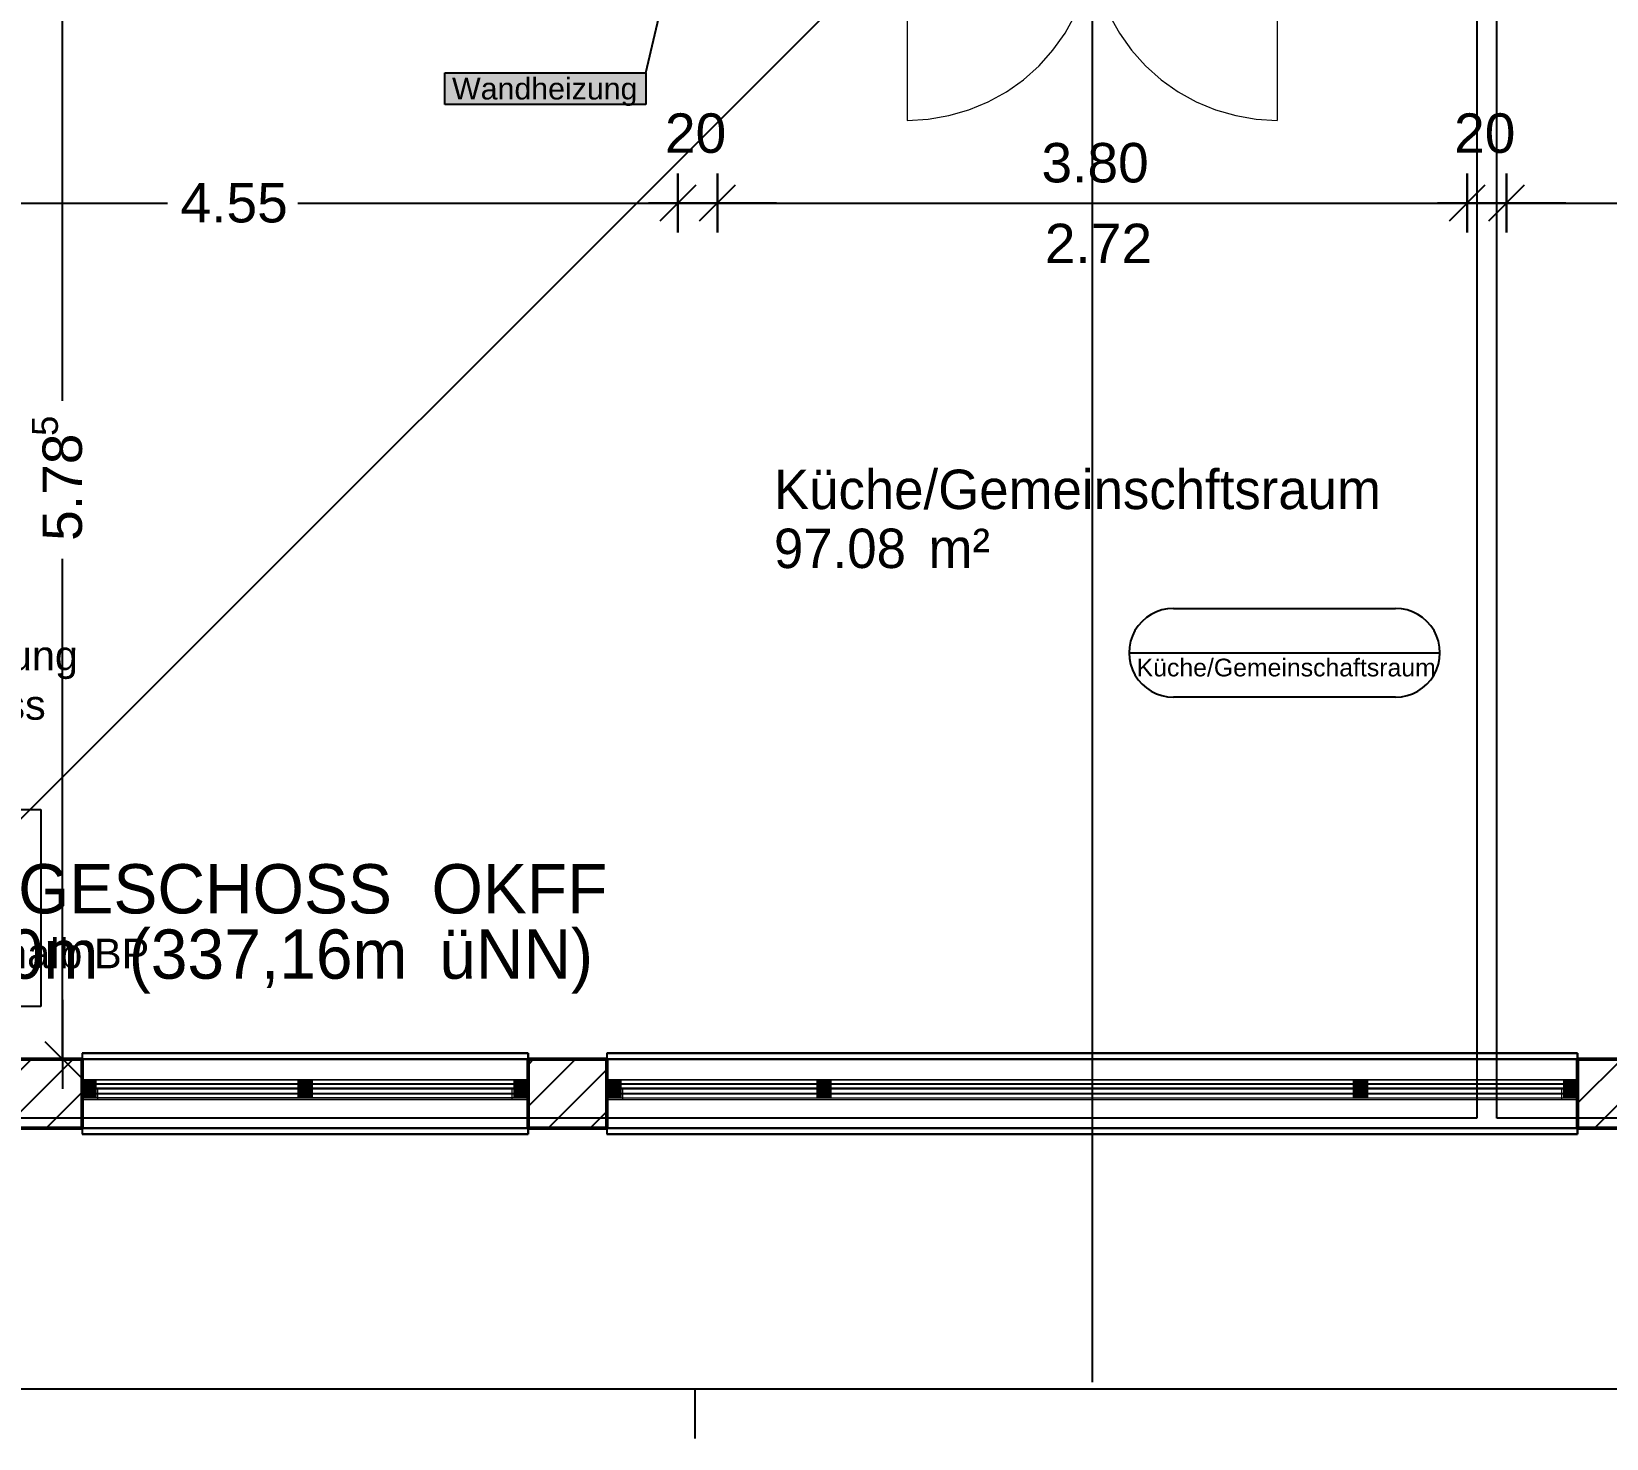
# Model space of a CAD drawing. Extents: x 0 to 756, y -25 to 420.
# Drawn here: x 146.7 to 306.4, y 0 to 142.7 of the extents above; entities that cross this region are included whole.
import ezdxf
from ezdxf.lldxf.tags import DXFTag

# ---------------------------------------------------------------- set-up
doc = ezdxf.new("R2010")
doc.units = 0
doc.layers.get('0').update_dxf_attribs({"lineweight": 25})
doc.layers.get('DEFPOINTS').update_dxf_attribs({"lineweight": 25})
for name, color, linetype, lineweight in [('A_Aussenwand', 7, 'Continuous', 25), ('A_Fenster', 7, 'Continuous', 25), ('A_Raum', 7, 'Continuous', 25), ('ALLGEMEIN01', 7, 'Continuous', 13), ('FENSTER', 7, 'Continuous', 13), ('FENSTERBANK', 7, 'Continuous', 13), ('H_Heizung', 7, 'Continuous', 25), ('PFOSTEN__ST_TZEN', 7, 'Continuous', 13), ('Standard', 7, 'Continuous', 25), ('T_R_2D', 7, 'Continuous', 13), ('WAND_HOLZ_TRAGEND', 7, 'Continuous', 13), ('X_Planrahmen', 7, 'Continuous', 25), ('X_Text', 7, 'Continuous', 25)]:
    doc.layers.add(name, color=color, linetype=linetype, lineweight=lineweight)
doc.layers.add('A_Geschossdecke', color=7, linetype='Continuous', lineweight=25, true_color=0x008080)
doc.styles.get("Standard").update_dxf_attribs({"font": 'arial.ttf'})
tags = doc.linetypes.add('fein_strichliert', pattern=[4, 1, -2, 1]).pattern_tags.tags
tags[8:9] = [DXFTag(74, 4), DXFTag(75, 0), DXFTag(340, '0'), DXFTag(46, 0.0), DXFTag(50, 0.0), DXFTag(44, 0.0), DXFTag(45, 0.0)]
tags[6:7] = [DXFTag(74, 4), DXFTag(75, 0), DXFTag(340, '0'), DXFTag(46, 0.0), DXFTag(50, 0.0), DXFTag(44, 0.0), DXFTag(45, 0.0)]
tags[4:5] = [DXFTag(74, 4), DXFTag(75, 0), DXFTag(340, '0'), DXFTag(46, 0.0), DXFTag(50, 0.0), DXFTag(44, 0.0), DXFTag(45, 0.0)]
tags = doc.linetypes.add('VERDECKT2_S2', pattern=[0.27, 0.2, -0.07]).pattern_tags.tags
tags[6:7] = [DXFTag(74, 4), DXFTag(75, 0), DXFTag(340, '0'), DXFTag(46, 1.0), DXFTag(50, 0.0), DXFTag(44, 0.0), DXFTag(45, 0.0)]
tags[4:5] = [DXFTag(74, 4), DXFTag(75, 0), DXFTag(340, '0'), DXFTag(46, 1.0), DXFTag(50, 0.0), DXFTag(44, 0.0), DXFTag(45, 0.0)]

# ---------------------------------------------------------------- blocks, each defined once
blk = doc.blocks.new('Blockreferenz-A0T78OPROY', base_point=(0, -25))
at = {"layer": 'X_Planrahmen', "color": 0, "linetype": 'ByBlock', "lineweight": -2, "ltscale": 0.25}
for p, q in [((589, 5), (20, 5)), ((214, 5), (214, 0))]:
    blk.add_line(p, q, dxfattribs=at)
blk = doc.blocks.new('Referenz-A0T78OQ1OY')
at = {"layer": 'ALLGEMEIN01', "color": 0, "linetype": 'VERDECKT2_S2', "lineweight": -2, "ltscale": 0.25}
blk.add_line((254.28, 414.36), (254.28, 5.7), dxfattribs=at)
at = {"layer": 'DEFPOINTS', "color": 0, "linetype": 'Continuous', "lineweight": -2, "ltscale": 0.25}
for p, q in [((212.28, 125.3), (212.28, 125.3)), ((216.28, 125.3), (216.28, 125.3)), ((292.28, 125.3), (292.28, 125.3)), ((296.28, 125.3), (296.28, 125.3)), ((149.9, 38.48), (149.9, 38.48)), ((151.88, 38.48), (151.88, 38.48))]:
    blk.add_line(p, q, dxfattribs=at)
at = {"layer": 'DEFPOINTS', "color": 0, "linetype": 'Continuous', "lineweight": 18, "ltscale": 0.18}
for p, q in [((151.88, 31.48), (151.88, 31.48)), ((151.88, 31.48), (151.88, 31.48)), ((197.08, 31.48), (197.08, 31.48)), ((197.08, 31.48), (197.08, 31.48)), ((205.08, 31.48), (205.08, 31.48)), ((205.08, 31.48), (205.08, 31.48)), ((303.48, 31.48), (303.48, 31.48)), ((303.48, 31.48), (303.48, 31.48))]:
    blk.add_line(p, q, dxfattribs=at)
at = {"layer": 'FENSTER', "color": 0, "linetype": 'Continuous', "ltscale": 0.13}
for p, q in [((151.88, 36.38), (153.28, 36.38)), ((151.88, 34.54), (151.88, 36.38)), ((151.88, 36.38), (151.88, 34.54)), ((153.28, 36.38), (151.88, 36.38)), ((151.88, 34.54), (151.88, 36.38)), ((151.88, 36.38), (153.28, 36.38)), ((151.88, 36.38), (151.88, 36.38)), ((153.28, 36.38), (153.28, 34.54)), ((153.28, 36.38), (195.68, 36.38)), ((153.28, 34.54), (153.28, 36.38)), ((153.28, 34.54), (153.28, 36.38)), ((153.28, 34.54), (153.28, 36.38)), ((153.28, 36.38), (153.28, 36.38)), ((153.28, 36.38), (153.28, 34.54)), ((195.68, 36.38), (153.28, 36.38)), ((153.28, 34.54), (153.28, 36.38)), ((153.28, 36.38), (195.68, 36.38)), ((153.28, 36.38), (153.28, 36.38)), ((153.28, 36.38), (153.28, 34.54)), ((195.68, 36.38), (153.28, 36.38)), ((153.28, 34.54), (153.28, 36.38)), ((153.28, 36.38), (195.68, 36.38)), ((153.28, 36.38), (153.28, 36.38)), ((153.28, 35.46), (173.78, 35.46)), ((173.78, 35.46), (153.28, 35.46)), ((153.28, 35.46), (153.28, 35.46)), ((175.18, 36.26), (173.78, 36.26)), ((173.78, 36.26), (173.78, 34.66)), ((173.78, 36.26), (175.18, 36.26)), ((173.78, 34.66), (173.78, 36.26)), ((173.78, 36.26), (173.78, 34.66)), ((175.18, 36.26), (173.78, 36.26)), ((173.78, 34.66), (173.78, 36.26)), ((173.78, 36.26), (175.18, 36.26)), ((173.78, 36.26), (173.78, 36.26)), ((173.78, 35.46), (173.78, 35.46)), ((175.18, 34.66), (175.18, 36.26)), ((175.18, 36.26), (175.18, 34.66)), ((175.18, 34.66), (175.18, 36.26)), ((175.18, 34.66), (175.18, 36.26)), ((175.18, 36.26), (175.18, 36.26)), ((175.18, 35.46), (195.68, 35.46)), ((195.68, 35.46), (175.18, 35.46)), ((175.18, 35.46), (175.18, 35.46)), ((195.68, 36.38), (197.08, 36.38)), ((195.68, 34.54), (195.68, 36.38)), ((195.68, 36.38), (195.68, 34.54)), ((195.68, 36.38), (195.68, 34.54)), ((197.08, 36.38), (195.68, 36.38)), ((195.68, 34.54), (195.68, 36.38)), ((195.68, 36.38), (197.08, 36.38)), ((195.68, 36.38), (195.68, 36.38)), ((195.68, 34.54), (195.68, 36.38)), ((195.68, 34.54), (195.68, 36.38)), ((195.68, 36.38), (195.68, 36.38)), ((195.68, 34.54), (195.68, 36.38)), ((195.68, 34.54), (195.68, 36.38)), ((195.68, 36.38), (195.68, 36.38)), ((195.68, 35.46), (195.68, 35.46)), ((197.08, 36.38), (197.08, 34.54)), ((197.08, 34.54), (197.08, 36.38)), ((197.08, 34.54), (197.08, 36.38)), ((197.08, 36.38), (197.08, 36.38)), ((206.48, 36.38), (205.08, 36.38)), ((205.08, 36.38), (205.08, 34.54)), ((206.48, 36.38), (205.08, 36.38)), ((205.08, 36.38), (205.08, 34.54)), ((205.08, 36.38), (205.08, 36.38)), ((205.08, 36.38), (205.08, 34.54)), ((205.08, 36.38), (206.48, 36.38)), ((206.48, 34.54), (206.48, 36.38)), ((226.38, 36.38), (206.48, 36.38)), ((206.48, 36.38), (206.48, 34.54)), ((206.48, 34.54), (206.48, 36.38)), ((206.48, 36.38), (206.48, 34.54)), ((206.48, 36.38), (206.48, 36.38)), ((302.08, 36.38), (206.48, 36.38)), ((206.48, 36.38), (206.48, 34.54)), ((206.48, 36.38), (206.48, 36.38)), ((206.48, 36.38), (206.48, 34.54)), ((206.48, 36.38), (302.08, 36.38)), ((302.08, 36.38), (206.48, 36.38)), ((206.48, 36.38), (206.48, 34.54)), ((206.48, 36.38), (206.48, 36.38)), ((206.48, 36.38), (206.48, 34.54)), ((206.48, 36.38), (302.08, 36.38)), ((226.38, 35.46), (206.48, 35.46)), ((206.48, 35.46), (206.48, 35.46)), ((206.48, 35.46), (226.38, 35.46)), ((226.38, 34.54), (226.38, 36.38)), ((227.78, 36.38), (226.38, 36.38)), ((226.38, 36.38), (226.38, 34.54)), ((227.78, 36.38), (226.38, 36.38)), ((226.38, 36.38), (226.38, 34.54)), ((226.38, 36.38), (226.38, 36.38)), ((226.38, 36.38), (226.38, 34.54)), ((226.38, 36.38), (227.78, 36.38)), ((226.38, 35.46), (226.38, 35.46)), ((227.78, 36.38), (227.78, 34.54)), ((280.78, 36.38), (227.78, 36.38)), ((227.78, 34.54), (227.78, 36.38)), ((227.78, 34.54), (227.78, 36.38)), ((227.78, 36.38), (227.78, 34.54)), ((227.78, 36.38), (227.78, 36.38)), ((280.78, 35.46), (227.78, 35.46)), ((227.78, 35.46), (227.78, 35.46)), ((227.78, 35.46), (280.78, 35.46)), ((280.78, 34.54), (280.78, 36.38)), ((282.18, 36.38), (280.78, 36.38)), ((280.78, 36.38), (280.78, 34.54)), ((282.18, 36.38), (280.78, 36.38)), ((280.78, 36.38), (280.78, 34.54)), ((280.78, 36.38), (280.78, 36.38)), ((280.78, 36.38), (280.78, 34.54)), ((280.78, 36.38), (282.18, 36.38)), ((280.78, 35.46), (280.78, 35.46)), ((282.18, 36.38), (282.18, 34.54)), ((302.08, 36.38), (282.18, 36.38)), ((282.18, 34.54), (282.18, 36.38)), ((282.18, 34.54), (282.18, 36.38)), ((282.18, 36.38), (282.18, 34.54)), ((282.18, 36.38), (282.18, 36.38)), ((302.08, 35.46), (282.18, 35.46)), ((282.18, 35.46), (282.18, 35.46)), ((282.18, 35.46), (302.08, 35.46)), ((303.48, 36.38), (302.08, 36.38)), ((302.08, 36.38), (302.08, 34.54)), ((302.08, 34.54), (302.08, 36.38)), ((303.48, 36.38), (302.08, 36.38)), ((302.08, 36.38), (302.08, 34.54)), ((302.08, 36.38), (302.08, 36.38)), ((302.08, 36.38), (302.08, 34.54)), ((302.08, 36.38), (303.48, 36.38)), ((302.08, 34.54), (302.08, 36.38)), ((302.08, 36.38), (302.08, 34.54)), ((302.08, 36.38), (302.08, 36.38)), ((302.08, 34.54), (302.08, 36.38)), ((302.08, 36.38), (302.08, 34.54)), ((302.08, 36.38), (302.08, 36.38)), ((302.08, 35.46), (302.08, 35.46)), ((303.48, 34.54), (303.48, 36.38)), ((303.48, 34.54), (303.48, 36.38)), ((303.48, 36.38), (303.48, 34.54)), ((303.48, 36.38), (303.48, 36.38)), ((153.28, 34.54), (151.88, 34.54)), ((151.88, 34.54), (153.28, 34.54)), ((151.88, 34.54), (153.28, 34.54)), ((151.88, 34.54), (151.88, 34.54)), ((195.68, 34.54), (153.28, 34.54)), ((153.28, 34.54), (153.28, 34.54)), ((153.28, 34.54), (195.68, 34.54)), ((153.28, 34.54), (195.68, 34.54)), ((153.28, 34.54), (153.28, 34.54)), ((153.28, 34.54), (195.68, 34.54)), ((153.28, 34.54), (195.68, 34.54)), ((153.28, 34.54), (153.28, 34.54)), ((173.78, 34.66), (175.18, 34.66)), ((175.18, 34.66), (173.78, 34.66)), ((173.78, 34.66), (175.18, 34.66)), ((173.78, 34.66), (175.18, 34.66)), ((173.78, 34.66), (173.78, 34.66)), ((175.18, 34.66), (175.18, 34.66)), ((197.08, 34.54), (195.68, 34.54)), ((195.68, 34.54), (197.08, 34.54)), ((195.68, 34.54), (197.08, 34.54)), ((195.68, 34.54), (195.68, 34.54)), ((195.68, 34.54), (195.68, 34.54)), ((195.68, 34.54), (195.68, 34.54)), ((197.08, 34.54), (197.08, 34.54)), ((205.08, 34.54), (206.48, 34.54)), ((205.08, 34.54), (206.48, 34.54)), ((205.08, 34.54), (205.08, 34.54)), ((205.08, 34.54), (206.48, 34.54)), ((206.48, 34.54), (226.38, 34.54)), ((206.48, 34.54), (206.48, 34.54)), ((206.48, 34.54), (302.08, 34.54)), ((206.48, 34.54), (206.48, 34.54)), ((206.48, 34.54), (302.08, 34.54)), ((206.48, 34.54), (302.08, 34.54)), ((206.48, 34.54), (206.48, 34.54)), ((206.48, 34.54), (302.08, 34.54)), ((226.38, 34.54), (227.78, 34.54)), ((226.38, 34.54), (227.78, 34.54)), ((226.38, 34.54), (226.38, 34.54)), ((226.38, 34.54), (227.78, 34.54)), ((227.78, 34.54), (280.78, 34.54)), ((227.78, 34.54), (227.78, 34.54)), ((280.78, 34.54), (282.18, 34.54)), ((280.78, 34.54), (282.18, 34.54)), ((280.78, 34.54), (280.78, 34.54)), ((280.78, 34.54), (282.18, 34.54)), ((282.18, 34.54), (302.08, 34.54)), ((282.18, 34.54), (282.18, 34.54)), ((302.08, 34.54), (303.48, 34.54)), ((302.08, 34.54), (303.48, 34.54)), ((302.08, 34.54), (302.08, 34.54)), ((302.08, 34.54), (303.48, 34.54)), ((302.08, 34.54), (302.08, 34.54)), ((302.08, 34.54), (302.08, 34.54)), ((303.48, 34.54), (303.48, 34.54))]:
    blk.add_line(p, q, dxfattribs=at)
for points in [[(153.28, 34.54), (151.88, 34.54), (151.88, 36.38)], [(153.28, 34.54), (153.28, 36.38), (151.88, 36.38)], [(173.78, 34.66), (175.18, 34.66), (173.78, 36.26)], [(175.18, 34.66), (175.18, 36.26), (173.78, 36.26)], [(197.08, 34.54), (195.68, 34.54), (195.68, 36.38)], [(197.08, 34.54), (197.08, 36.38), (195.68, 36.38)], [(205.08, 34.54), (206.48, 34.54), (205.08, 36.38)], [(206.48, 34.54), (206.48, 36.38), (205.08, 36.38)], [(226.38, 34.54), (227.78, 34.54), (226.38, 36.38)], [(227.78, 34.54), (227.78, 36.38), (226.38, 36.38)], [(280.78, 34.54), (282.18, 34.54), (280.78, 36.38)], [(282.18, 34.54), (282.18, 36.38), (280.78, 36.38)], [(302.08, 34.54), (303.48, 34.54), (302.08, 36.38)], [(303.48, 34.54), (303.48, 36.38), (302.08, 36.38)], [(151.88, 34.54), (153.28, 34.54), (151.88, 34.54)], [(195.68, 34.54), (197.08, 34.54), (195.68, 34.54)]]:
    blk.add_solid(points, dxfattribs=at)
at = {"layer": 'FENSTERBANK', "color": 0, "lineweight": -2}
for p, q in [((151.88, 39.08), (151.88, 35.96)), ((197.08, 39.08), (151.88, 39.08)), ((151.88, 39.08), (151.88, 39.08)), ((151.88, 39.08), (151.88, 38.48)), ((151.88, 39.08), (197.08, 39.08)), ((151.88, 38.48), (151.88, 35.96)), ((151.88, 38.48), (151.88, 38.48)), ((151.88, 38.48), (197.08, 38.48)), ((197.08, 38.48), (151.88, 38.48)), ((197.08, 35.96), (197.08, 39.08)), ((197.08, 39.08), (197.08, 38.48)), ((197.08, 39.08), (197.08, 39.08)), ((197.08, 38.48), (197.08, 38.48)), ((197.08, 38.48), (197.08, 35.96)), ((205.08, 39.08), (205.08, 35.96)), ((303.48, 39.08), (205.08, 39.08)), ((205.08, 39.08), (205.08, 39.08)), ((205.08, 39.08), (205.08, 38.48)), ((205.08, 39.08), (303.48, 39.08)), ((205.08, 38.48), (205.08, 35.96)), ((205.08, 38.48), (205.08, 38.48)), ((205.08, 38.48), (303.48, 38.48)), ((303.48, 38.48), (205.08, 38.48)), ((303.48, 35.96), (303.48, 39.08)), ((303.48, 39.08), (303.48, 38.48)), ((303.48, 39.08), (303.48, 39.08)), ((303.48, 38.48), (303.48, 38.48)), ((303.48, 38.48), (303.48, 35.96)), ((151.88, 35.96), (197.08, 35.96)), ((151.88, 35.96), (151.88, 35.96)), ((151.88, 35.96), (197.08, 35.96)), ((197.08, 35.96), (197.08, 35.96)), ((205.08, 35.96), (303.48, 35.96)), ((205.08, 35.96), (205.08, 35.96)), ((205.08, 35.96), (303.48, 35.96)), ((303.48, 35.96), (303.48, 35.96)), ((151.88, 34.96), (151.88, 30.88)), ((197.08, 34.96), (151.88, 34.96)), ((151.88, 34.96), (151.88, 34.96)), ((151.88, 34.96), (151.88, 31.48)), ((197.08, 34.96), (151.88, 34.96)), ((197.08, 30.88), (197.08, 34.96)), ((197.08, 34.96), (197.08, 34.96)), ((197.08, 34.96), (197.08, 31.48)), ((205.08, 34.96), (205.08, 30.88)), ((303.48, 34.96), (205.08, 34.96)), ((205.08, 34.96), (205.08, 34.96)), ((205.08, 34.96), (205.08, 31.48)), ((303.48, 34.96), (205.08, 34.96)), ((303.48, 30.88), (303.48, 34.96)), ((303.48, 34.96), (303.48, 34.96)), ((303.48, 34.96), (303.48, 31.48)), ((151.88, 31.48), (151.88, 30.88)), ((151.88, 31.48), (151.88, 31.48)), ((151.88, 31.48), (197.08, 31.48)), ((197.08, 31.48), (151.88, 31.48)), ((151.88, 30.88), (197.08, 30.88)), ((151.88, 30.88), (151.88, 30.88)), ((197.08, 30.88), (151.88, 30.88)), ((197.08, 31.48), (197.08, 31.48)), ((197.08, 31.48), (197.08, 30.88)), ((197.08, 30.88), (197.08, 30.88)), ((205.08, 31.48), (205.08, 30.88)), ((205.08, 31.48), (205.08, 31.48)), ((205.08, 31.48), (303.48, 31.48)), ((303.48, 31.48), (205.08, 31.48)), ((205.08, 30.88), (303.48, 30.88)), ((205.08, 30.88), (205.08, 30.88)), ((303.48, 30.88), (205.08, 30.88)), ((303.48, 31.48), (303.48, 31.48)), ((303.48, 31.48), (303.48, 30.88)), ((303.48, 30.88), (303.48, 30.88))]:
    blk.add_line(p, q, dxfattribs=at)
at = {"layer": 'FENSTERBANK', "color": 0, "lineweight": 18}
for p, q in [((151.88, 38.48), (197.08, 38.48)), ((205.08, 38.48), (303.48, 38.48)), ((151.88, 31.48), (197.08, 31.48)), ((205.08, 31.48), (303.48, 31.48))]:
    blk.add_line(p, q, dxfattribs=at)
at = {"layer": 'Standard', "color": 0, "lineweight": -2}
for p, q in [((149.9, 105.23), (149.9, 154.13)), ((212.28, 122.3), (212.28, 128.3)), ((212.28, 128.3), (212.28, 122.3)), ((216.28, 128.3), (216.28, 122.3)), ((216.28, 122.3), (216.28, 128.3)), ((292.28, 122.3), (292.28, 128.3)), ((292.28, 128.3), (292.28, 122.3)), ((296.28, 122.3), (296.28, 128.3)), ((296.28, 128.3), (296.28, 122.3)), ((210.48, 123.5), (214.08, 127.1)), ((214.08, 127.1), (210.48, 123.5)), ((218.08, 127.1), (214.48, 123.5)), ((214.48, 123.5), (218.08, 127.1)), ((290.48, 123.5), (294.08, 127.1)), ((294.08, 127.1), (290.48, 123.5)), ((294.48, 123.5), (298.08, 127.1)), ((298.08, 127.1), (294.48, 123.5)), ((121.28, 125.3), (160.54, 125.3)), ((173.74, 125.3), (212.28, 125.3)), ((206.28, 125.3), (215.28, 125.3)), ((218.28, 125.3), (209.28, 125.3)), ((210.28, 125.3), (219.28, 125.3)), ((212.28, 125.3), (216.28, 125.3)), ((222.28, 125.3), (213.28, 125.3)), ((216.28, 125.3), (292.28, 125.3)), ((286.28, 125.3), (295.28, 125.3)), ((298.28, 125.3), (289.28, 125.3)), ((290.28, 125.3), (299.28, 125.3)), ((292.28, 125.3), (296.28, 125.3)), ((302.28, 125.3), (293.28, 125.3)), ((296.28, 125.3), (335.54, 125.3)), ((149.9, 38.48), (149.9, 89.23)), ((149.9, 44.48), (149.9, 35.48)), ((148.1, 40.28), (151.7, 36.68)), ((146.9, 38.48), (152.9, 38.48))]:
    blk.add_line(p, q, dxfattribs=at)
at = {"layer": 'T_R_2D', "color": 0, "linetype": 'Continuous', "ltscale": 0.13}
for p, q in [((235.53, 152.57), (235.53, 133.68)), ((273.03, 152.57), (273.03, 133.68)), ((251.52, 142.52), (252.55, 144.38)), ((256.01, 144.38), (257.03, 142.52)), ((250.3, 140.8), (251.52, 142.52)), ((257.03, 142.52), (258.26, 140.8)), ((248.89, 139.22), (250.3, 140.8)), ((258.26, 140.8), (259.67, 139.22)), ((247.31, 137.8), (248.89, 139.22)), ((259.67, 139.22), (261.25, 137.8)), ((245.58, 136.58), (247.31, 137.8)), ((261.25, 137.8), (262.98, 136.58)), ((243.73, 135.55), (245.58, 136.58)), ((262.98, 136.58), (264.83, 135.55)), ((237.64, 133.8), (239.73, 134.16)), ((239.73, 134.16), (241.77, 134.74)), ((241.77, 134.74), (243.73, 135.55)), ((264.83, 135.55), (266.79, 134.74)), ((266.79, 134.74), (268.83, 134.16)), ((268.83, 134.16), (270.91, 133.8)), ((235.53, 133.68), (237.64, 133.8)), ((270.91, 133.8), (273.03, 133.68))]:
    blk.add_line(p, q, dxfattribs=at)
at = {"layer": 'WAND_HOLZ_TRAGEND', "color": 0, "lineweight": 50}
for p, q in [((151.88, 38.48), (121.28, 38.48)), ((151.88, 38.48), (121.28, 38.48)), ((151.88, 31.48), (151.88, 38.48)), ((151.88, 38.48), (151.88, 38.48)), ((151.88, 31.48), (151.88, 38.48)), ((205.08, 38.48), (197.08, 38.48)), ((197.08, 38.48), (197.08, 31.48)), ((197.08, 31.48), (197.08, 38.48)), ((197.08, 38.48), (205.08, 38.48)), ((197.08, 38.48), (197.08, 38.48)), ((205.08, 31.48), (205.08, 38.48)), ((205.08, 38.48), (205.08, 31.48)), ((205.08, 38.48), (205.08, 38.48)), ((303.48, 38.48), (303.48, 31.48)), ((311.48, 38.48), (303.48, 38.48)), ((303.48, 38.48), (303.48, 31.48)), ((303.48, 38.48), (303.48, 38.48)), ((311.48, 38.48), (303.48, 38.48)), ((121.28, 31.48), (151.88, 31.48)), ((121.28, 31.48), (151.88, 31.48)), ((151.88, 31.48), (151.88, 31.48)), ((197.08, 31.48), (205.08, 31.48)), ((205.08, 31.48), (197.08, 31.48)), ((197.08, 31.48), (197.08, 31.48)), ((205.08, 31.48), (205.08, 31.48)), ((303.48, 31.48), (311.48, 31.48)), ((303.48, 31.48), (303.48, 31.48)), ((303.48, 31.48), (311.48, 31.48))]:
    blk.add_line(p, q, dxfattribs=at)
at = {"layer": 'PFOSTEN__ST_TZEN', "color": 0, "lineweight": 35, "char_height": 5, "attachment_point": 1}
for s, insert in [('{\\fPosterama Text Light;ERDGESCHOSS}', (131.27, 58.25)), ('{\\fPosterama Text Light;OKFF}', (187.3, 58.25)), ('{\\fPosterama Text Light;±0,00m}', (131.27, 51.63)), ('{\\fPosterama Text Light;(337,16m}', (156.61, 51.63)), ('{\\fPosterama Text Light;üNN)}', (188.07, 51.63))]:
    blk.add_mtext(s, dxfattribs=dict(at, insert=insert))
at = {"layer": 'Standard', "color": 0, "lineweight": -2, "char_height": 4, "attachment_point": 1}
for s, insert in [('{\\fArial;20}', (210.96, 134.39)), ('{\\fArial;20}', (290.96, 134.39)), ('{\\fArial;3.80}', (249.13, 131.39)), ('{\\fArial;4.55}', (161.85, 127.33)), ('{\\fArial;2.72}', (249.47, 123.2))]:
    blk.add_mtext(s, dxfattribs=dict(at, insert=insert))
at = {"layer": 'Standard', "color": 0, "lineweight": -2, "attachment_point": 1, "rotation": 90}
for s, insert, char_height in [('{\\fArial;5}', (146.78, 101.68), 2.64), ('{\\fArial;5.78}', (147.86, 91.04), 4)]:
    blk.add_mtext(s, dxfattribs=dict(at, insert=insert, char_height=char_height))
at = {"layer": 'WAND_HOLZ_TRAGEND', "color": 0, "lineweight": -2, "char_height": 4, "attachment_point": 1}
for s, insert in [('{\\fPosterama Text Light;Küche/Gemeinschftsraum}', (222.01, 98.26)), ('{\\fPosterama Text Light;97.08}', (222.01, 92.28)), ('{\\fPosterama Text Light;m²}', (237.68, 92.28))]:
    blk.add_mtext(s, dxfattribs=dict(at, insert=insert))
blk = doc.blocks.new('Wand-A0T78OQPOY', base_point=(114.28, 31.48))
at = {"color": 0, "lineweight": -2}
for p, q in [((125.52, 38.48), (118.52, 31.48)), ((129.76, 38.48), (122.76, 31.48)), ((134.01, 38.48), (127.01, 31.48)), ((138.25, 38.48), (131.25, 31.48)), ((142.49, 38.48), (135.49, 31.48)), ((146.74, 38.48), (139.74, 31.48)), ((150.98, 38.48), (143.98, 31.48)), ((197.65, 38.48), (197.08, 37.91)), ((201.89, 38.48), (197.08, 33.67)), ((303.71, 38.48), (303.48, 38.24)), ((307.96, 38.48), (303.48, 34)), ((358.87, 38.48), (356.68, 36.29)), ((363.11, 38.48), (356.68, 32.05)), ((367.35, 38.48), (360.35, 31.48)), ((371.6, 38.48), (364.6, 31.48)), ((375.84, 38.48), (368.84, 31.48)), ((380.08, 38.48), (373.08, 31.48)), ((384.32, 38.48), (377.32, 31.48)), ((205.08, 37.42), (199.13, 31.48)), ((311.48, 37.76), (305.2, 31.48)), ((387.92, 37.83), (381.57, 31.48)), ((151.88, 35.13), (148.22, 31.48)), ((390.04, 35.71), (385.81, 31.48)), ((392.17, 33.59), (390.05, 31.48)), ((205.08, 33.18), (203.37, 31.48)), ((311.48, 33.51), (309.44, 31.48))]:
    blk.add_line(p, q, dxfattribs=at)
at = {"color": 0, "linetype": 'ByBlock', "lineweight": -2, "ltscale": 0.25}
for p, q in [((151.88, 38.48), (121.28, 38.48)), ((205.08, 38.48), (197.08, 38.48)), ((311.48, 38.48), (303.48, 38.48)), ((387.28, 38.48), (356.68, 38.48)), ((151.88, 31.48), (114.28, 31.48)), ((205.08, 31.48), (197.08, 31.48)), ((311.48, 31.48), (303.48, 31.48)), ((394.28, 31.48), (356.68, 31.48))]:
    blk.add_line(p, q, dxfattribs=at)
blk = doc.blocks.new('Fenster-A0T78OQROY', base_point=(205.08, 31.48))
at = {"color": 0, "linetype": 'ByBlock', "lineweight": -2, "ltscale": 0.25}
for p, q in [((205.08, 38.48), (303.48, 38.48)), ((205.08, 31.48), (205.08, 38.48)), ((303.48, 31.48), (303.48, 38.48)), ((205.08, 31.48), (303.48, 31.48))]:
    blk.add_line(p, q, dxfattribs=at)
at = {"color": 0, "linetype": 'ByBlock', "lineweight": 18, "ltscale": 0.18}
for p, q in [((205.08, 35.58), (303.48, 35.58)), ((206.68, 34.38), (206.68, 35.58)), ((301.88, 34.38), (301.88, 35.58)), ((205.08, 34.38), (303.48, 34.38))]:
    blk.add_line(p, q, dxfattribs=at)
at = {"color": 0, "linetype": 'fein_strichliert', "lineweight": 18, "ltscale": 0.18}
blk.add_line((303.48, 34.38), (303.48, 35.58), dxfattribs=at)
blk = doc.blocks.new('Fenster-A0T78OQVOY', base_point=(151.88, 31.48))
at = {"color": 0, "linetype": 'ByBlock', "lineweight": -2, "ltscale": 0.25}
for p, q in [((151.88, 38.48), (197.08, 38.48)), ((151.88, 31.48), (151.88, 38.48)), ((197.08, 31.48), (197.08, 38.48)), ((151.88, 31.48), (197.08, 31.48))]:
    blk.add_line(p, q, dxfattribs=at)
at = {"color": 0, "linetype": 'ByBlock', "lineweight": 18, "ltscale": 0.18}
for p, q in [((151.88, 35.58), (197.08, 35.58)), ((153.48, 34.38), (153.48, 35.58)), ((195.48, 34.38), (195.48, 35.58)), ((151.88, 34.38), (197.08, 34.38))]:
    blk.add_line(p, q, dxfattribs=at)
at = {"color": 0, "linetype": 'fein_strichliert', "lineweight": 18, "ltscale": 0.18}
blk.add_line((197.08, 34.38), (197.08, 35.58), dxfattribs=at)
blk = doc.blocks.new('Küche_Gemeinschaftsraum-A0T78ORPOY', base_point=(258.01, 75.19))
at = {"color": 0, "linetype": 'ByBlock', "lineweight": -2, "ltscale": 0.25}
for p, q in [((259.77, 83.26), (259.33, 82.87)), ((260.26, 83.58), (259.77, 83.26)), ((260.79, 83.84), (260.26, 83.58)), ((261.34, 84.03), (260.79, 83.84)), ((261.92, 84.15), (261.34, 84.03)), ((262.51, 84.19), (261.92, 84.15)), ((262.51, 84.19), (285.03, 84.19)), ((285.62, 84.15), (285.03, 84.19)), ((286.19, 84.03), (285.62, 84.15)), ((286.75, 83.84), (286.19, 84.03)), ((287.28, 83.58), (286.75, 83.84)), ((287.77, 83.26), (287.28, 83.58)), ((288.21, 82.87), (287.77, 83.26)), ((258.61, 81.94), (258.35, 81.41)), ((258.94, 82.43), (258.61, 81.94)), ((259.33, 82.87), (258.94, 82.43)), ((288.6, 82.43), (288.21, 82.87)), ((288.93, 81.94), (288.6, 82.43)), ((289.19, 81.41), (288.93, 81.94)), ((258.05, 80.27), (258.01, 79.69)), ((258.16, 80.85), (258.05, 80.27)), ((258.35, 81.41), (258.16, 80.85)), ((289.38, 80.85), (289.19, 81.41)), ((289.49, 80.27), (289.38, 80.85)), ((289.53, 79.69), (289.49, 80.27)), ((258.01, 79.69), (289.53, 79.69)), ((258.01, 79.69), (258.05, 79.1)), ((258.05, 79.1), (258.16, 78.52)), ((258.16, 78.52), (258.35, 77.96)), ((289.19, 77.96), (289.38, 78.52)), ((289.38, 78.52), (289.49, 79.1)), ((289.49, 79.1), (289.53, 79.69)), ((258.35, 77.96), (258.61, 77.44)), ((258.61, 77.44), (258.94, 76.95)), ((258.94, 76.95), (259.33, 76.5)), ((288.21, 76.5), (288.6, 76.95)), ((288.6, 76.95), (288.93, 77.44)), ((288.93, 77.44), (289.19, 77.96)), ((259.33, 76.5), (259.77, 76.12)), ((259.77, 76.12), (260.26, 75.79)), ((260.26, 75.79), (260.79, 75.53)), ((260.79, 75.53), (261.34, 75.34)), ((261.34, 75.34), (261.92, 75.23)), ((261.92, 75.23), (262.51, 75.19)), ((285.03, 75.19), (262.51, 75.19)), ((285.03, 75.19), (285.62, 75.23)), ((285.62, 75.23), (286.19, 75.34)), ((286.19, 75.34), (286.75, 75.53)), ((286.75, 75.53), (287.28, 75.79)), ((287.28, 75.79), (287.77, 76.12)), ((287.77, 76.12), (288.21, 76.5))]:
    blk.add_line(p, q, dxfattribs=at)
at = {"color": 0, "linetype": 'ByBlock', "lineweight": -2, "ltscale": 0.25, "insert": (258.78, 79.09), "char_height": 1.8, "attachment_point": 1}
blk.add_mtext('{\\fArial;Küche/Gemeinschaftsraum}', dxfattribs=at)
blk = doc.blocks.new('Geschossdecke-A0T78ORTOY', base_point=(115.28, 32.48))
at = {"color": 0, "lineweight": -2}
blk.add_line((115.28, 32.48), (232.94, 150.13), dxfattribs=at)
at = {"color": 0, "linetype": 'ByBlock', "lineweight": -2, "ltscale": 0.25}
for p, q in [((293.28, 150.13), (293.28, 32.48)), ((295.28, 32.48), (295.28, 150.13)), ((293.28, 32.48), (115.28, 32.48)), ((393.28, 32.48), (295.28, 32.48))]:
    blk.add_line(p, q, dxfattribs=at)
blk = doc.blocks.new('Polygon-A0T78ORVOY', base_point=(127.68, 43.8))
at = {"color": 0, "linetype": 'ByBlock', "lineweight": -2, "ltscale": 0.25}
for p, q in [((127.68, 43.8), (127.68, 63.8)), ((127.68, 63.8), (147.68, 63.8)), ((147.68, 63.8), (147.68, 43.8)), ((147.68, 43.8), (127.68, 43.8))]:
    blk.add_line(p, q, dxfattribs=at)
blk = doc.blocks.new('MText-A0T78ORXOY', base_point=(134.42, 47.69))
at = {"color": 0, "linetype": 'ByBlock', "lineweight": -2, "ltscale": 0.25, "char_height": 3, "attachment_point": 1}
for s, insert in [('{\\fArial;WP}', (134.42, 55.7)), ('{\\fArial;unterhalb}', (134.42, 50.69)), ('{\\fArial;BP}', (153.09, 50.69))]:
    blk.add_mtext(s, dxfattribs=dict(at, insert=insert))
blk = doc.blocks.new('MText-A0T78ORZOY', base_point=(126.99, 67.88))
at = {"color": 0, "linetype": 'ByBlock', "lineweight": -2, "ltscale": 0.25, "char_height": 3, "attachment_point": 1}
for s, insert in [('{\\fArial;Aufschüttung}', (126.99, 80.91)), ('{\\fArial;Lichtemass}', (126.99, 75.9)), ('{\\fArial;1,5m}', (134.03, 70.88)), ('{\\fArial;ca.}', (126.99, 70.88))]:
    blk.add_mtext(s, dxfattribs=dict(at, insert=insert))
blk = doc.blocks.new('Bauteilbeschriftung-A0T78P09OY', base_point=(188.64, 135.3))
at = {"color": 0, "linetype": 'ByBlock', "lineweight": -2, "ltscale": 0.25}
blk.add_line((209.02, 138.5), (211.5, 149.02), dxfattribs=at)
at = {"color": 0, "lineweight": -2}
for p, q in [((188.64, 138.5), (209.02, 138.5)), ((188.64, 135.3), (188.64, 138.5)), ((209.02, 138.5), (209.02, 135.3)), ((209.02, 135.3), (188.64, 135.3))]:
    blk.add_line(p, q, dxfattribs=at)
at = {"color": 0, "linetype": 'ByBlock', "lineweight": -2, "ltscale": 0.25}
for points in [[(211.43, 147.17), (210.65, 147.17), (211.5, 149.02)], [(211.43, 146.99), (211.43, 147.17), (210.65, 147.17)]]:
    blk.add_solid(points, dxfattribs=at)
at = {"color": 7, "linetype": 'ByBlock', "lineweight": -2, "ltscale": 0.25, "true_color": 0xffffff}
for points in [[(188.64, 135.3), (209.02, 135.3), (188.64, 138.5)], [(209.02, 135.3), (188.64, 138.5), (209.02, 138.5)]]:
    blk.add_solid(points, dxfattribs=at)
at = {"color": 0, "linetype": 'ByBlock', "lineweight": -2, "ltscale": 0.25, "insert": (189.38, 138), "char_height": 2.2, "attachment_point": 1}
blk.add_mtext('{\\fArial;Wandheizung}', dxfattribs=at)

msp = doc.modelspace()

# ---------------------------------------------------------------- block references
at = {"ltscale": 0.25}
msp.add_blockref('Blockreferenz-A0T78OPROY', (0, -25), dxfattribs=at)
at = {"color": 8, "lineweight": 25, "ltscale": 0.25, "true_color": 0x808080}
msp.add_blockref('Referenz-A0T78OQ1OY', (0, 0), dxfattribs=at)
at = {"layer": 'A_Aussenwand', "ltscale": 0.25}
msp.add_blockref('Wand-A0T78OQPOY', (114.28, 31.48), dxfattribs=at)
at = {"layer": 'A_Fenster', "ltscale": 0.25}
for name, p in [('Fenster-A0T78OQVOY', (151.88, 31.48)), ('Fenster-A0T78OQROY', (205.08, 31.48))]:
    msp.add_blockref(name, p, dxfattribs=at)
at = {"layer": 'A_Geschossdecke', "ltscale": 0.25}
msp.add_blockref('Geschossdecke-A0T78ORTOY', (115.28, 32.48), dxfattribs=at)
at = {"layer": 'A_Raum', "ltscale": 0.25}
msp.add_blockref('Küche_Gemeinschaftsraum-A0T78ORPOY', (258.01, 75.19), dxfattribs=at)
at = {"layer": 'H_Heizung', "ltscale": 0.25}
msp.add_blockref('Polygon-A0T78ORVOY', (127.68, 43.8), dxfattribs=at)
at = {"layer": 'X_Text', "color": 7, "ltscale": 0.25}
msp.add_blockref('Bauteilbeschriftung-A0T78P09OY', (188.64, 135.3), dxfattribs=at)
at = {"layer": 'X_Text', "color": 1, "ltscale": 0.25, "true_color": 0xff0000}
msp.add_blockref('MText-A0T78ORZOY', (126.99, 67.88), dxfattribs=at)
at = {"layer": 'X_Text', "ltscale": 0.25}
msp.add_blockref('MText-A0T78ORXOY', (134.42, 47.69), dxfattribs=at)

doc.saveas('drawing.dxf')
